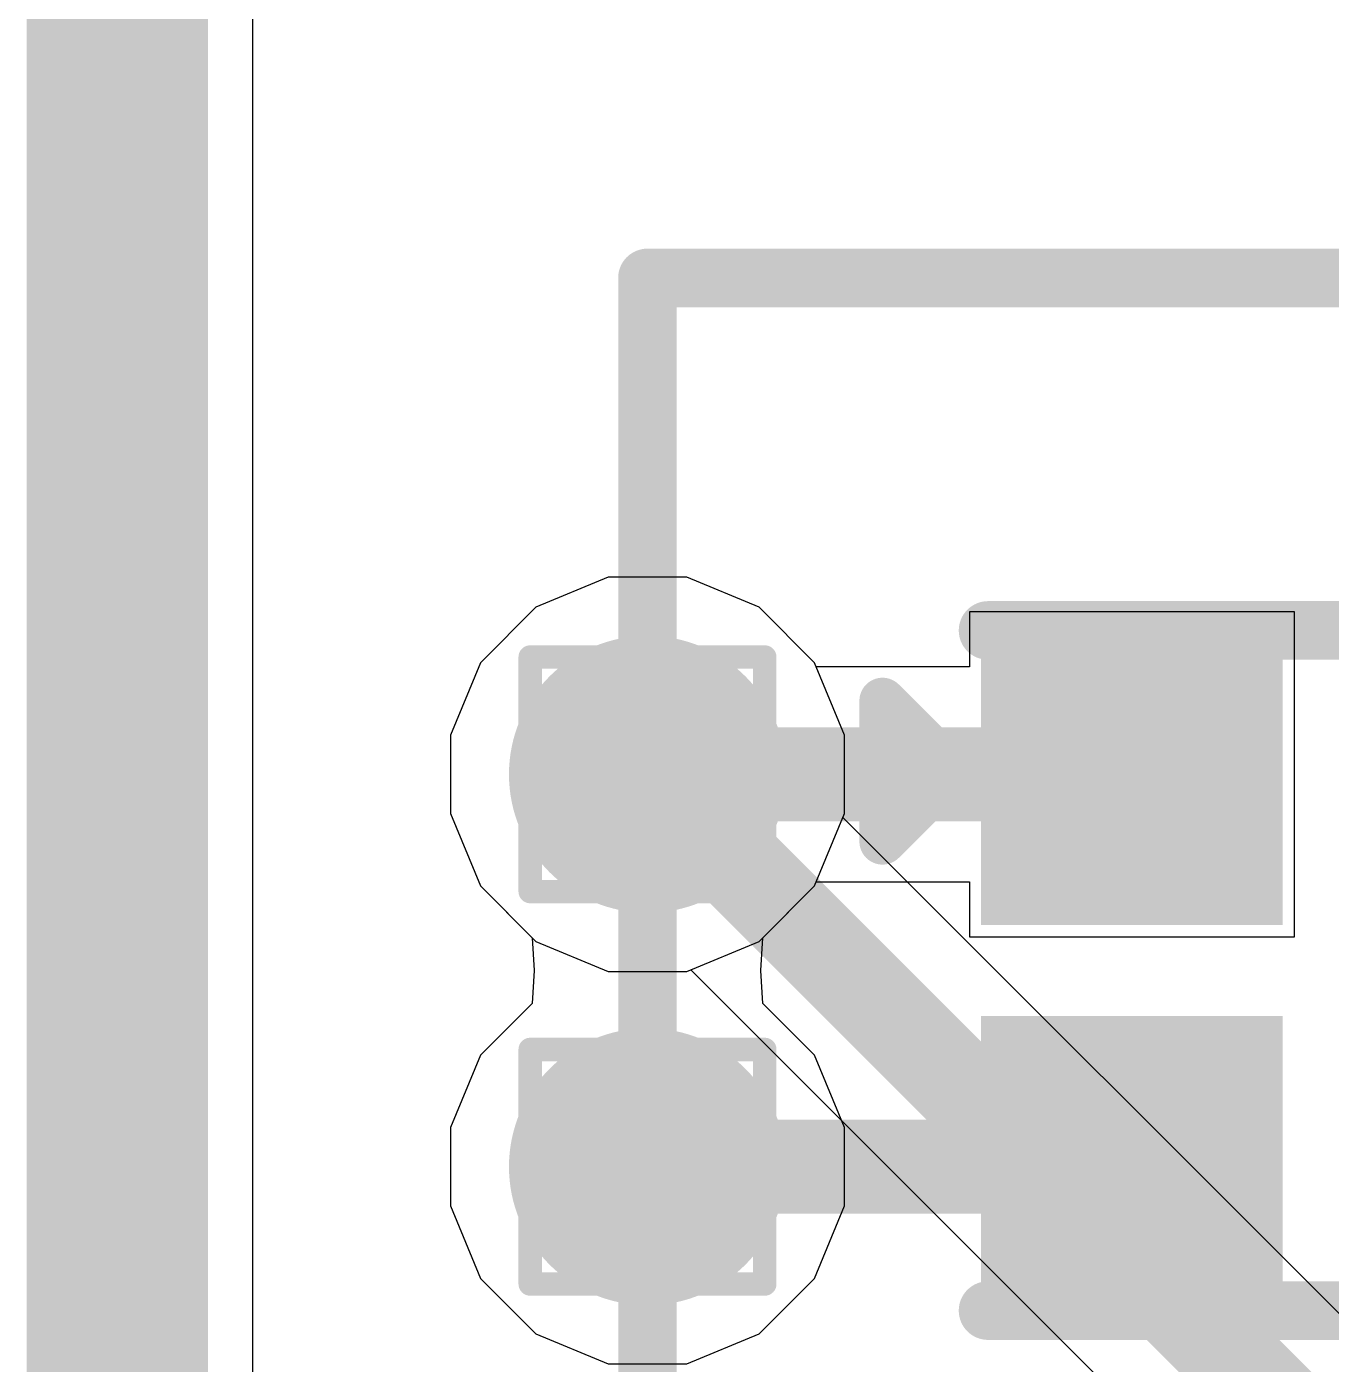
# Model space of a CAD drawing. Header units: inches. Extents: x -11 to 5433, y -4 to 5447.
# Drawn here: x -10.554 to -7.728, y 21.612 to 24.509 of the extents above; entities that cross this region are included whole.
import ezdxf

# ---------------------------------------------------------------- set-up
doc = ezdxf.new("R2010")
doc.units = ezdxf.units.IN
for name, color, linetype in [('Board_outline', 216, 'Continuous'), ('Bottom Layer', 5, 'Continuous'), ('Bottom Overlay', 54, 'Continuous'), ('Drill Drawing', 1, 'Continuous'), ('Ground', 16, 'Continuous'), ('Power', 76, 'Continuous'), ('Top Layer', 1, 'Continuous'), ('Top Overlay', 2, 'Continuous'), ('Top Paste', 8, 'Continuous'), ('Top Solder', 216, 'Continuous'), ('Via Holes', 16, 'Continuous')]:
    doc.layers.add(name, color=color, linetype=linetype)

# ---------------------------------------------------------------- blocks, each defined once
blk = doc.blocks.new('LPAV3_160_1000D_1_4_2')
at = {"layer": 'Top Overlay'}
for points in [[(-3.555, -1.525, 0.127, 0.127, 0), (-3.555, 1.525, 0.127, 0.127, 0)], [(-0.505, -1.525, 0.127, 0.127, 0), (-3.555, -1.525, 0.127, 0.127, 0)], [(10.16, -2.54, 0.127, 0.127, 0), (-10.16, -2.54, 0.127, 0.127, 0)]]:
    blk.add_lwpolyline(points, format="xyseb", dxfattribs=at)
blk.add_lwpolyline([(-3.5868, -1.525, 0.0635, 0.0635, 1), (-3.5233, -1.525, 0.0635, 0.0635, 1)], format="xyseb", close=True, dxfattribs=at)
blk.add_lwpolyline([(-3.5868, -1.525, 0.0635, 0.0635, 1), (-3.5233, -1.525, 0.0635, 0.0635, 1)], format="xyseb", close=True, dxfattribs=at)
blk = doc.blocks.new('XL_1010RGBC_WS2812B_58')
at = {"layer": 'Top Layer'}
for points in [[(-0.65, 0.65), (-0.2, 0.65), (-0.2, 0.2), (-0.65, 0.2)], [(0.2, 0.65), (0.65, 0.65), (0.65, 0.2), (0.2, 0.2)], [(-0.2, -0.2), (-0.2, -0.65), (-0.65, -0.65), (-0.65, -0.2)], [(0.65, -0.2), (0.65, -0.65), (0.2, -0.65), (0.2, -0.2)]]:
    blk.add_hatch(color=1, dxfattribs=at).paths.add_polyline_path(points)
at = {"layer": 'Top Paste'}
for points in [[(-0.65, 0.65), (-0.2, 0.65), (-0.2, 0.2), (-0.65, 0.2)], [(0.2, 0.65), (0.65, 0.65), (0.65, 0.2), (0.2, 0.2)], [(-0.2, -0.2), (-0.2, -0.65), (-0.65, -0.65), (-0.65, -0.2)], [(0.65, -0.2), (0.65, -0.65), (0.2, -0.65), (0.2, -0.2)]]:
    blk.add_hatch(color=8, dxfattribs=at).paths.add_polyline_path(points)
at = {"layer": 'Top Solder'}
for points in [[(-0.7516, 0.7516), (-0.0984, 0.7516), (-0.0984, 0.0984), (-0.7516, 0.0984)], [(0.0984, 0.7516), (0.7516, 0.7516), (0.7516, 0.0984), (0.0984, 0.0984)], [(-0.0984, -0.0984), (-0.0984, -0.7516), (-0.7516, -0.7516), (-0.7516, -0.0984)], [(0.7516, -0.0984), (0.7516, -0.7516), (0.0984, -0.7516), (0.0984, -0.0984)]]:
    blk.add_hatch(color=216, dxfattribs=at).paths.add_polyline_path(points)
at = {"layer": 'Top Overlay'}
for points in [[(-0.7366, 0.7366, 0.127, 0.127, 0), (0.7366, 0.7366, 0.127, 0.127, 0)], [(-0.9652, 0.5842, 0.1, 0.1, 0), (-0.8128, 0.4318, 0.1, 0.1, 0)], [(-0.9652, 0.2794, 0.1, 0.1, 0), (-0.9652, 0.5842, 0.1, 0.1, 0)], [(1.016, 0.254, 0.1, 0.1, 0), (1.016, 0.5588, 0.1, 0.1, 0)], [(-0.9652, 0.2794, 0.1, 0.1, 0), (-0.8128, 0.4318, 0.1, 0.1, 0)], [(0.8636, 0.4064, 0.1, 0.1, 0), (1.1684, 0.4064, 0.1, 0.1, 0)], [(-0.7366, -0.7366, 0.127, 0.127, 0), (0.7366, -0.7366, 0.127, 0.127, 0)]]:
    blk.add_lwpolyline(points, format="xyseb", dxfattribs=at)
for points in [[(-0.7683, 0.7366, 0.0635, 0.0635, 1), (-0.7048, 0.7366, 0.0635, 0.0635, 1)], [(0.7048, 0.7366, 0.0635, 0.0635, 1), (0.7683, 0.7366, 0.0635, 0.0635, 1)], [(-0.9902, 0.5842, 0.05, 0.05, 1), (-0.9402, 0.5842, 0.05, 0.05, 1)], [(-0.9902, 0.5842, 0.05, 0.05, 1), (-0.9402, 0.5842, 0.05, 0.05, 1)], [(0.991, 0.5588, 0.05, 0.05, 1), (1.041, 0.5588, 0.05, 0.05, 1)], [(-0.8378, 0.4318, 0.05, 0.05, 1), (-0.7878, 0.4318, 0.05, 0.05, 1)], [(-0.8378, 0.4318, 0.05, 0.05, 1), (-0.7878, 0.4318, 0.05, 0.05, 1)], [(0.8386, 0.4064, 0.05, 0.05, 1), (0.8886, 0.4064, 0.05, 0.05, 1)], [(1.1434, 0.4064, 0.05, 0.05, 1), (1.1934, 0.4064, 0.05, 0.05, 1)], [(-0.9902, 0.2794, 0.05, 0.05, 1), (-0.9402, 0.2794, 0.05, 0.05, 1)], [(-0.9902, 0.2794, 0.05, 0.05, 1), (-0.9402, 0.2794, 0.05, 0.05, 1)], [(0.991, 0.254, 0.05, 0.05, 1), (1.041, 0.254, 0.05, 0.05, 1)], [(-0.7683, -0.7366, 0.0635, 0.0635, 1), (-0.7048, -0.7366, 0.0635, 0.0635, 1)], [(0.7048, -0.7366, 0.0635, 0.0635, 1), (0.7683, -0.7366, 0.0635, 0.0635, 1)]]:
    blk.add_lwpolyline(points, format="xyseb", close=True, dxfattribs=at)
blk = doc.blocks.new('12401832E402A_B_152')
at = {"layer": 'Bottom Overlay'}
blk.add_lwpolyline([(-4.6, 5.18, 0.127, 0.127, 0), (4.6, 5.18, 0.127, 0.127, 0)], format="xyseb", dxfattribs=at)

msp = doc.modelspace()

# ---------------------------------------------------------------- hatches: boundary and pattern name
at = {"layer": 'Bottom Layer'}
h = msp.add_hatch(color=5, dxfattribs=at)
edge = h.paths.add_edge_path()
edge.add_arc((-9.2092, 22.8901), 0.3, 0, 360)
h = msp.add_hatch(color=5, dxfattribs=at)
edge = h.paths.add_edge_path()
edge.add_arc((-9.2092, 22.0401), 0.3, 0, 360)
at = {"layer": 'Ground'}
h = msp.add_hatch(color=16, dxfattribs=at)
edge = h.paths.add_edge_path()
edge.add_arc((-9.2092, 22.8901), 0.3, 0, 360)
h = msp.add_hatch(color=16, dxfattribs=at)
edge = h.paths.add_edge_path()
edge.add_arc((-9.2092, 22.0401), 0.3, 0, 360)
at = {"layer": 'Power'}
h = msp.add_hatch(color=76, dxfattribs=at)
edge = h.paths.add_edge_path()
edge.add_arc((-9.2092, 22.8901), 0.3, 0, 360)
h = msp.add_hatch(color=76, dxfattribs=at)
edge = h.paths.add_edge_path()
edge.add_arc((-9.2092, 22.0401), 0.3, 0, 360)
at = {"layer": 'Top Layer'}
h = msp.add_hatch(color=1, dxfattribs=at)
edge = h.paths.add_edge_path()
edge.add_arc((-9.2092, 22.8901), 0.3, 0, 360)
h = msp.add_hatch(color=1, dxfattribs=at)
edge = h.paths.add_edge_path()
edge.add_arc((-9.2092, 22.0401), 0.3, 0, 360)
at = {"layer": 'Via Holes'}
h = msp.add_hatch(color=7, dxfattribs=at)
edge = h.paths.add_edge_path()
edge.add_arc((-9.2092, 22.8901), 0.15, 0, 360)
h = msp.add_hatch(color=7, dxfattribs=at)
edge = h.paths.add_edge_path()
edge.add_arc((-9.2092, 22.0401), 0.15, 0, 360)

# ---------------------------------------------------------------- linework, layer by layer
at = {"layer": 'Board_outline'}
msp.add_lwpolyline([(-10.4266, -3, 0.254, 0.254, 0), (-10.4266, 33.995, 0.254, 0.254, 0)], format="xyseb", dxfattribs=at)
at = {"layer": 'Bottom Layer'}
for p, q in [((-10.064, 13.8229), (-10.064, 33.995)), ((-9.2941, 23.3171), (-9.4511, 23.2521)), ((-9.1243, 23.3171), (-9.2941, 23.3171)), ((-8.9673, 23.2521), (-9.1243, 23.3171)), ((-9.4511, 23.2521), (-9.5712, 23.1319)), ((-8.8472, 23.1319), (-8.9673, 23.2521)), ((-9.5712, 23.1319), (-9.6362, 22.975)), ((-8.7822, 22.975), (-8.8472, 23.1319)), ((-9.6362, 22.975), (-9.6362, 22.8051)), ((-8.7822, 22.8051), (-8.7822, 22.975)), ((-9.6362, 22.8051), (-9.5712, 22.6482)), ((-8.7858, 22.7963), (-8.7822, 22.8051)), ((-7.1452, 21.1557), (-8.7858, 22.7963)), ((-9.5712, 22.6482), (-9.4511, 22.5281)), ((-9.4511, 22.5281), (-9.2941, 22.4631)), ((-9.2941, 22.4631), (-9.1243, 22.4631)), ((-9.1243, 22.4631), (-9.1155, 22.4667)), ((-9.1155, 22.4667), (-7.5431, 20.8943))]:
    msp.add_line(p, q, dxfattribs=at)
msp.add_lwpolyline([(-9.2092, 22.8901, 0.2032, 0.2032, 0), (-7.31, 20.9909, 0.2032, 0.2032, 0)], format="xyseb", dxfattribs=at)
msp.add_lwpolyline([(-9.26, 22.8901, 0.1016, 0.1016, 1), (-9.1584, 22.8901, 0.1016, 0.1016, 1)], format="xyseb", close=True, dxfattribs=at)
at = {"layer": 'Drill Drawing'}
for points in [[(-9.4632, 23.1441, 0.0508, 0.0508, 0), (-8.9552, 23.1441, 0.0508, 0.0508, 0)], [(-9.4632, 22.6361, 0.0508, 0.0508, 0), (-9.4632, 23.1441, 0.0508, 0.0508, 0)], [(-8.9552, 22.6361, 0.0508, 0.0508, 0), (-8.9552, 23.1441, 0.0508, 0.0508, 0)], [(-9.3616, 23.0425, 0.0508, 0.0508, 0), (-9.0568, 23.0425, 0.0508, 0.0508, 0)], [(-9.3616, 22.7377, 0.0508, 0.0508, 0), (-9.3616, 23.0425, 0.0508, 0.0508, 0)], [(-9.0568, 22.7377, 0.0508, 0.0508, 0), (-9.0568, 23.0425, 0.0508, 0.0508, 0)], [(-9.3616, 22.7377, 0.0508, 0.0508, 0), (-9.0568, 22.7377, 0.0508, 0.0508, 0)], [(-9.4632, 22.6361, 0.0508, 0.0508, 0), (-8.9552, 22.6361, 0.0508, 0.0508, 0)], [(-9.4632, 22.2941, 0.0508, 0.0508, 0), (-8.9552, 22.2941, 0.0508, 0.0508, 0)], [(-9.4632, 21.7861, 0.0508, 0.0508, 0), (-9.4632, 22.2941, 0.0508, 0.0508, 0)], [(-8.9552, 21.7861, 0.0508, 0.0508, 0), (-8.9552, 22.2941, 0.0508, 0.0508, 0)], [(-9.3616, 22.1925, 0.0508, 0.0508, 0), (-9.0568, 22.1925, 0.0508, 0.0508, 0)], [(-9.3616, 21.8877, 0.0508, 0.0508, 0), (-9.3616, 22.1925, 0.0508, 0.0508, 0)], [(-9.0568, 21.8877, 0.0508, 0.0508, 0), (-9.0568, 22.1925, 0.0508, 0.0508, 0)], [(-9.3616, 21.8877, 0.0508, 0.0508, 0), (-9.0568, 21.8877, 0.0508, 0.0508, 0)], [(-9.4632, 21.7861, 0.0508, 0.0508, 0), (-8.9552, 21.7861, 0.0508, 0.0508, 0)]]:
    msp.add_lwpolyline(points, format="xyseb", dxfattribs=at)
for points in [[(-9.4759, 23.1441, 0.0254, 0.0254, 1), (-9.4505, 23.1441, 0.0254, 0.0254, 1)], [(-9.4759, 23.1441, 0.0254, 0.0254, 1), (-9.4505, 23.1441, 0.0254, 0.0254, 1)], [(-8.9679, 23.1441, 0.0254, 0.0254, 1), (-8.9425, 23.1441, 0.0254, 0.0254, 1)], [(-8.9679, 23.1441, 0.0254, 0.0254, 1), (-8.9425, 23.1441, 0.0254, 0.0254, 1)], [(-9.3743, 23.0425, 0.0254, 0.0254, 1), (-9.3489, 23.0425, 0.0254, 0.0254, 1)], [(-9.3743, 23.0425, 0.0254, 0.0254, 1), (-9.3489, 23.0425, 0.0254, 0.0254, 1)], [(-9.0695, 23.0425, 0.0254, 0.0254, 1), (-9.0441, 23.0425, 0.0254, 0.0254, 1)], [(-9.0695, 23.0425, 0.0254, 0.0254, 1), (-9.0441, 23.0425, 0.0254, 0.0254, 1)], [(-9.3743, 22.7377, 0.0254, 0.0254, 1), (-9.3489, 22.7377, 0.0254, 0.0254, 1)], [(-9.3743, 22.7377, 0.0254, 0.0254, 1), (-9.3489, 22.7377, 0.0254, 0.0254, 1)], [(-9.0695, 22.7377, 0.0254, 0.0254, 1), (-9.0441, 22.7377, 0.0254, 0.0254, 1)], [(-9.0695, 22.7377, 0.0254, 0.0254, 1), (-9.0441, 22.7377, 0.0254, 0.0254, 1)], [(-9.4759, 22.6361, 0.0254, 0.0254, 1), (-9.4505, 22.6361, 0.0254, 0.0254, 1)], [(-9.4759, 22.6361, 0.0254, 0.0254, 1), (-9.4505, 22.6361, 0.0254, 0.0254, 1)], [(-8.9679, 22.6361, 0.0254, 0.0254, 1), (-8.9425, 22.6361, 0.0254, 0.0254, 1)], [(-8.9679, 22.6361, 0.0254, 0.0254, 1), (-8.9425, 22.6361, 0.0254, 0.0254, 1)], [(-9.4759, 22.2941, 0.0254, 0.0254, 1), (-9.4505, 22.2941, 0.0254, 0.0254, 1)], [(-9.4759, 22.2941, 0.0254, 0.0254, 1), (-9.4505, 22.2941, 0.0254, 0.0254, 1)], [(-8.9679, 22.2941, 0.0254, 0.0254, 1), (-8.9425, 22.2941, 0.0254, 0.0254, 1)], [(-8.9679, 22.2941, 0.0254, 0.0254, 1), (-8.9425, 22.2941, 0.0254, 0.0254, 1)], [(-9.3743, 22.1925, 0.0254, 0.0254, 1), (-9.3489, 22.1925, 0.0254, 0.0254, 1)], [(-9.3743, 22.1925, 0.0254, 0.0254, 1), (-9.3489, 22.1925, 0.0254, 0.0254, 1)], [(-9.0695, 22.1925, 0.0254, 0.0254, 1), (-9.0441, 22.1925, 0.0254, 0.0254, 1)], [(-9.0695, 22.1925, 0.0254, 0.0254, 1), (-9.0441, 22.1925, 0.0254, 0.0254, 1)], [(-9.3743, 21.8877, 0.0254, 0.0254, 1), (-9.3489, 21.8877, 0.0254, 0.0254, 1)], [(-9.3743, 21.8877, 0.0254, 0.0254, 1), (-9.3489, 21.8877, 0.0254, 0.0254, 1)], [(-9.0695, 21.8877, 0.0254, 0.0254, 1), (-9.0441, 21.8877, 0.0254, 0.0254, 1)], [(-9.0695, 21.8877, 0.0254, 0.0254, 1), (-9.0441, 21.8877, 0.0254, 0.0254, 1)], [(-9.4759, 21.7861, 0.0254, 0.0254, 1), (-9.4505, 21.7861, 0.0254, 0.0254, 1)], [(-9.4759, 21.7861, 0.0254, 0.0254, 1), (-9.4505, 21.7861, 0.0254, 0.0254, 1)], [(-8.9679, 21.7861, 0.0254, 0.0254, 1), (-8.9425, 21.7861, 0.0254, 0.0254, 1)], [(-8.9679, 21.7861, 0.0254, 0.0254, 1), (-8.9425, 21.7861, 0.0254, 0.0254, 1)]]:
    msp.add_lwpolyline(points, format="xyseb", close=True, dxfattribs=at)
at = {"layer": 'Ground'}
for p, q in [((-10.064, 9.5964), (-10.064, 33.995)), ((-9.2941, 23.3171), (-9.4511, 23.2521)), ((-9.1243, 23.3171), (-9.2941, 23.3171)), ((-8.9673, 23.2521), (-9.1243, 23.3171)), ((-9.4511, 23.2521), (-9.5712, 23.1319)), ((-8.8472, 23.1319), (-8.9673, 23.2521)), ((-9.5712, 23.1319), (-9.6362, 22.975)), ((-8.7822, 22.975), (-8.8472, 23.1319)), ((-9.6362, 22.975), (-9.6362, 22.8051)), ((-8.7822, 22.8051), (-8.7822, 22.975)), ((-9.6362, 22.8051), (-9.5712, 22.6482)), ((-8.8472, 22.6482), (-8.7822, 22.8051)), ((-9.5712, 22.6482), (-9.4511, 22.5281)), ((-8.9673, 22.5281), (-8.8472, 22.6482)), ((-9.4511, 22.5281), (-9.2941, 22.4631)), ((-9.1243, 22.4631), (-8.9673, 22.5281)), ((-9.2941, 22.4631), (-9.1243, 22.4631))]:
    msp.add_line(p, q, dxfattribs=at)
at = {"layer": 'Power'}
for p, q in [((-10.064, 16.1006), (-10.064, 25.0222)), ((-9.2941, 23.3171), (-9.4511, 23.2521)), ((-9.1243, 23.3171), (-9.2941, 23.3171)), ((-8.9673, 23.2521), (-9.1243, 23.3171)), ((-9.4511, 23.2521), (-9.5712, 23.1319)), ((-8.8472, 23.1319), (-8.9673, 23.2521)), ((-9.5712, 23.1319), (-9.6362, 22.975)), ((-8.7822, 22.975), (-8.8472, 23.1319)), ((-9.6362, 22.975), (-9.6362, 22.8051)), ((-8.7822, 22.8051), (-8.7822, 22.975)), ((-9.6362, 22.8051), (-9.5712, 22.6482)), ((-8.8472, 22.6482), (-8.7822, 22.8051)), ((-9.5712, 22.6482), (-9.4592, 22.5362)), ((-8.9592, 22.5362), (-8.8472, 22.6482)), ((-9.4592, 22.5362), (-9.4549, 22.4651)), ((-8.9635, 22.4651), (-8.9592, 22.5362)), ((-9.4549, 22.4651), (-9.4592, 22.394)), ((-8.9592, 22.394), (-8.9635, 22.4651)), ((-9.4592, 22.394), (-9.5712, 22.2819)), ((-8.8472, 22.2819), (-8.9592, 22.394)), ((-9.5712, 22.2819), (-9.6362, 22.125)), ((-8.7822, 22.125), (-8.8472, 22.2819)), ((-9.6362, 22.125), (-9.6362, 21.9551)), ((-8.7822, 21.9551), (-8.7822, 22.125)), ((-9.6362, 21.9551), (-9.5712, 21.7982)), ((-8.8472, 21.7982), (-8.7822, 21.9551)), ((-9.5712, 21.7982), (-9.4511, 21.6781)), ((-8.9673, 21.6781), (-8.8472, 21.7982)), ((-9.4511, 21.6781), (-9.2941, 21.6131)), ((-9.1243, 21.6131), (-8.9673, 21.6781)), ((-9.2941, 21.6131), (-9.1243, 21.6131))]:
    msp.add_line(p, q, dxfattribs=at)
at = {"layer": 'Top Layer'}
for p, q in [((-10.064, 15.6324), (-10.064, 33.995)), ((-9.2941, 23.3171), (-9.4511, 23.2521)), ((-9.1243, 23.3171), (-9.2941, 23.3171)), ((-8.9673, 23.2521), (-9.1243, 23.3171)), ((-9.4511, 23.2521), (-9.5712, 23.1319)), ((-8.8472, 23.1319), (-8.9673, 23.2521)), ((-7.808, 23.2421), (-8.512, 23.2421)), ((-8.512, 23.2421), (-8.512, 23.1231)), ((-7.808, 22.5381), (-7.808, 23.2421)), ((-9.5712, 23.1319), (-9.6362, 22.975)), ((-8.8436, 23.1231), (-8.8472, 23.1319)), ((-8.512, 23.1231), (-8.8436, 23.1231)), ((-9.6362, 22.975), (-9.6362, 22.8051)), ((-9.6362, 22.8051), (-9.5712, 22.6482)), ((-8.8472, 22.6482), (-8.8436, 22.657)), ((-8.8436, 22.657), (-8.512, 22.657)), ((-8.512, 22.657), (-8.512, 22.5381)), ((-9.5712, 22.6482), (-9.4511, 22.5281)), ((-8.9673, 22.5281), (-8.8472, 22.6482)), ((-9.4511, 22.5281), (-9.2941, 22.4631)), ((-9.1243, 22.4631), (-8.9673, 22.5281)), ((-8.512, 22.5381), (-7.808, 22.5381)), ((-9.2941, 22.4631), (-9.1243, 22.4631))]:
    msp.add_line(p, q, dxfattribs=at)
for points in [[(-9.2092, 22.8901, 0.2032, 0.2032, 0), (-8.16, 22.8901, 0.2032, 0.2032, 0)], [(-9.2092, 22.0401, 0.2032, 0.2032, 0), (-8.16, 22.0401, 0.2032, 0.2032, 0)]]:
    msp.add_lwpolyline(points, format="xyseb", dxfattribs=at)
for points in [[(-9.26, 22.8901, 0.1016, 0.1016, 1), (-9.1584, 22.8901, 0.1016, 0.1016, 1)], [(-8.2108, 22.8901, 0.1016, 0.1016, 1), (-8.1092, 22.8901, 0.1016, 0.1016, 1)], [(-9.26, 22.0401, 0.1016, 0.1016, 1), (-9.1584, 22.0401, 0.1016, 0.1016, 1)], [(-8.2108, 22.0401, 0.1016, 0.1016, 1), (-8.1092, 22.0401, 0.1016, 0.1016, 1)]]:
    msp.add_lwpolyline(points, format="xyseb", close=True, dxfattribs=at)

# ---------------------------------------------------------------- block references
for name, p, rotation in [('LPAV3_160_1000D_1_4_2', (-7.6842, 20.4102), 270), ('12401832E402A_B_152', (-5.073, 20.5614), 90)]:
    msp.add_blockref(name, p, dxfattribs=dict(rotation=rotation))
msp.add_blockref('XL_1010RGBC_WS2812B_58', (-7.735, 22.4651))

doc.saveas('drawing.dxf')
